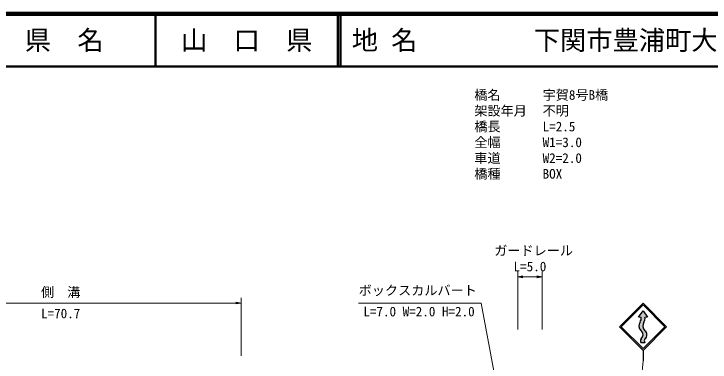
# Model space of a CAD drawing. Units: millimetres at full size, sheet at 1:1000; details may follow other scales. Extents: x 40000 to 680000, y 20000 to 380000.
# Drawn here: x 306060 to 438591, y 313789 to 380000 of the extents above; entities that cross this region are included whole.
import ezdxf
from ezdxf.enums import TextEntityAlignment as Align

# ---------------------------------------------------------------- set-up
doc = ezdxf.new("R2010")
doc.units = ezdxf.units.MM
doc.header["$LTSCALE"] = 1000
for name, color, linetype, lineweight in [('M-STR-HTXT', 7, 'Continuous', 13), ('M-STR-STRC', 7, 'Continuous', 13), ('M-TTL', 2, 'Continuous', 140), ('M-TTL-LINE', 7, 'Continuous', 50)]:
    doc.layers.add(name, color=color, linetype=linetype, lineweight=lineweight)
doc.layers.add('M-TTL-TXT', color=7, linetype='Continuous')
doc.styles.add('ＭＳ ゴシック', font='')
doc.styles.get('ＭＳ ゴシック').set_extended_font_data('MS Gothic')

# ---------------------------------------------------------------- blocks, each defined once
blk = doc.blocks.new('open_arrow')
at = {"color": 0, "linetype": 'Continuous', "lineweight": -2}
blk.add_lwpolyline([(7.5, 1.25), (0, 0), (7.5, -1.25)], dxfattribs=at)

msp = doc.modelspace()

# ---------------------------------------------------------------- hatches: boundary and pattern name
at = {"layer": 'M-STR-STRC'}
msp.add_hatch(color=256, dxfattribs=at).paths.add_polyline_path([(425822, 323556), (424947, 322306), (425447, 322306), (425455, 322260), (425461, 322213), (425466, 322167), (425468, 322120), (425469, 322073), (425467, 322026), (425464, 321979), (425459, 321933), (425453, 321886), (425444, 321840), (425434, 321795), (425422, 321749), (425408, 321704), (425392, 321660), (425375, 321617), (425355, 321574), (425335, 321532), (425312, 321491), (425288, 321450), (425263, 321411), (425260, 321407), (425232, 321363), (425207, 321319), (425183, 321273), (425161, 321227), (425141, 321180), (425122, 321132), (425106, 321084), (425091, 321035), (425078, 320985), (425068, 320935), (425059, 320884), (425052, 320833), (425048, 320782), (425045, 320731), (425044, 320680), (425046, 320629), (425049, 320577), (425054, 320526), (425062, 320476), (425071, 320425), (425082, 320375), (425096, 320326), (425111, 320277), (425128, 320228), (425147, 320181), (425168, 320134), (425190, 320088), (425215, 320043), (425241, 319999), (425269, 319956), (425299, 319914), (425330, 319873), (425363, 319834), (425397, 319796), (425433, 319759), (425447, 319745), (425477, 319721), (425505, 319696), (425533, 319671), (425559, 319644), (425585, 319616), (425609, 319587), (425632, 319557), (425654, 319526), (425675, 319495), (425694, 319462), (425712, 319429), (425729, 319395), (425745, 319361), (425759, 319326), (425772, 319290), (425783, 319254), (425793, 319218), (425802, 319181), (425809, 319144), (425814, 319106), (425818, 319069), (425821, 319031), (425822, 318993), (425822, 318956), (425820, 318918), (425817, 318880), (425812, 318843), (425806, 318806), (425798, 318769), (425789, 318732), (425779, 318696), (425767, 318660), (425753, 318625), (425738, 318590), (425722, 318556), (425705, 318522), (425686, 318489), (425666, 318457), (425645, 318426), (425623, 318396), (425599, 318366), (425574, 318338), (425548, 318310), (425521, 318284), (425493, 318258), (425464, 318234), (425447, 318220), (425433, 318199), (425419, 318178), (425406, 318156), (425394, 318133), (425383, 318110), (425373, 318087), (425364, 318063), (425355, 318039), (425348, 318015), (425341, 317990), (425336, 317965), (425332, 317940), (425328, 317915), (425326, 317890), (425324, 317864), (425324, 317839), (425324, 317813), (425326, 317788), (425328, 317762), (425332, 317737), (425336, 317712), (425342, 317687), (425348, 317662), (425356, 317638), (425364, 317614), (425373, 317590), (425383, 317567), (425395, 317544), (425407, 317521), (425420, 317499), (425433, 317478), (425447, 317458), (426197, 317458), (426183, 317478), (426170, 317498), (426157, 317519), (426145, 317540), (426134, 317561), (426124, 317583), (426115, 317606), (426107, 317629), (426099, 317652), (426093, 317675), (426087, 317699), (426082, 317723), (426079, 317747), (426076, 317771), (426074, 317795), (426073, 317819), (426073, 317843), (426074, 317868), (426076, 317892), (426079, 317916), (426083, 317940), (426088, 317964), (426093, 317987), (426100, 318011), (426107, 318034), (426116, 318056), (426125, 318079), (426135, 318101), (426146, 318122), (426158, 318143), (426171, 318164), (426185, 318184), (426198, 318202), (426227, 318227), (426256, 318252), (426284, 318279), (426311, 318307), (426336, 318335), (426361, 318365), (426384, 318396), (426406, 318427), (426427, 318460), (426447, 318493), (426465, 318527), (426482, 318562), (426497, 318597), (426511, 318633), (426524, 318669), (426535, 318706), (426545, 318743), (426553, 318781), (426560, 318819), (426565, 318857), (426569, 318895), (426571, 318934), (426572, 318972), (426572, 319011), (426569, 319049), (426566, 319088), (426560, 319126), (426554, 319164), (426545, 319201), (426536, 319239), (426525, 319276), (426512, 319312), (426498, 319348), (426483, 319383), (426466, 319418), (426448, 319452), (426428, 319485), (426408, 319518), (426386, 319549), (426362, 319580), (426338, 319610), (426312, 319639), (426286, 319667), (426258, 319693), (426229, 319719), (426199, 319743), (426197, 319746), (426160, 319782), (426125, 319819), (426092, 319858), (426060, 319899), (426030, 319940), (426001, 319983), (425975, 320026), (425949, 320071), (425926, 320117), (425905, 320163), (425885, 320210), (425867, 320258), (425851, 320307), (425837, 320356), (425825, 320406), (425815, 320457), (425807, 320507), (425801, 320558), (425797, 320609), (425795, 320660), (425795, 320712), (425796, 320763), (425800, 320814), (425806, 320865), (425814, 320915), (425824, 320966), (425836, 321016), (425850, 321065), (425866, 321114), (425883, 321162), (425903, 321209), (425924, 321256), (425947, 321302), (425972, 321346), (425999, 321390), (426010, 321407), (426036, 321446), (426060, 321486), (426082, 321527), (426103, 321569), (426122, 321612), (426140, 321655), (426156, 321699), (426170, 321744), (426182, 321789), (426193, 321835), (426202, 321881), (426209, 321927), (426214, 321974), (426217, 322021), (426219, 322068), (426218, 322115), (426216, 322161), (426212, 322208), (426206, 322255), (426198, 322301), (426197, 322306), (426697, 322306)])

# ---------------------------------------------------------------- linework, layer by layer
at = {"layer": 'M-STR-HTXT'}
for p, q in [((401973, 320000), (401973, 331000)), ((406626, 320000), (406626, 331000)), ((401973, 330000), (406626, 330000)), ((280593, 325000), (349321, 325000)), ((349321, 315000), (349321, 326000)), ((371655, 325000), (395000, 325000)), ((395000, 325000), (404170, 275817))]:
    msp.add_line(p, q, dxfattribs=at)
at = {"layer": 'M-STR-STRC', "lineweight": 25}
for p, q in [((421323, 320508), (425823, 325008)), ((430323, 320507), (425823, 325008)), ((421676, 320508), (425823, 324654)), ((424947, 322306), (425822, 323556)), ((425822, 323556), (426697, 322306)), ((429970, 320507), (425823, 324654)), ((421323, 320508), (425823, 316007)), ((421676, 320508), (425823, 316360)), ((425823, 316360), (429970, 320507)), ((425823, 316007), (430323, 320507)), ((426197, 317458), (425447, 317458)), ((425823, 316007), (425823, 314007))]:
    msp.add_line(p, q, dxfattribs=at)
at = {"layer": 'M-STR-STRC'}
for p, q in [((424947, 322306), (425447, 322306)), ((426197, 322306), (426697, 322306)), ((422294, 271577), (425823, 314007))]:
    msp.add_line(p, q, dxfattribs=at)
at = {"layer": 'M-STR-STRC', "lineweight": 25}
for centre, radius, start, end in [((424275, 322081), 1194, 325.59426, 10.8565), ((425024, 322081), 1194, 325.60114, 10.85457), ((426350, 320688), 1306, 146.61414, 226.26108), ((427100, 320688), 1305, 146.60657, 226.22181), ((424860, 318983), 962, 307.59913, 52.40087), ((425591, 318973), 981, 308.18199, 51.89869), ((425973, 317839), 649, 144.05104, 215.94576), ((426691, 317830), 618, 142.95174, 216.9996)]:
    msp.add_arc(centre, radius, start, end, dxfattribs=at)
at = {"layer": 'M-TTL'}
msp.add_line((680000, 380000), (40000, 380000), dxfattribs=at)
at = {"layer": 'M-TTL-LINE'}
for p, q in [((333000, 380000), (333000, 370000)), ((367750, 380000), (367750, 370000)), ((368250, 380000), (368250, 370000)), ((40000, 370000), (680000, 370000))]:
    msp.add_line(p, q, dxfattribs=at)

# ---------------------------------------------------------------- block references
at = {"layer": 'M-STR-HTXT', "xscale": 133, "yscale": 133}
msp.add_blockref('open_arrow', (401973, 330000), dxfattribs=at)
at = {"layer": 'M-STR-HTXT', "xscale": 133, "yscale": 133, "rotation": 180}
for p in [(406626, 330000), (349321, 325000)]:
    msp.add_blockref('open_arrow', p, dxfattribs=at)

# ---------------------------------------------------------------- texts
at = {"layer": 'M-STR-HTXT', "style": 'ＭＳ ゴシック'}
for s, p in [('橋名', (393710, 364590)), ('宇賀8号B橋', (406710, 364590)), ('架設年月', (393710, 361590)), ('不明', (406710, 361590)), ('橋長', (393710, 358590)), ('L=2.5', (406710, 358590)), ('全幅', (393710, 355590)), ('W1=3.0', (406710, 355590)), ('車道', (393710, 352590)), ('W2=2.0', (406710, 352590)), ('橋種', (393710, 349590)), ('BOX', (406710, 349590))]:
    msp.add_text(s, height=1833, dxfattribs=at).set_placement(p, align=Align.MIDDLE_LEFT)
for s, p in [('ガードレール', (405000, 335000)), ('側\u3000溝', (314961, 327095))]:
    msp.add_text(s, height=1833, dxfattribs=at).set_placement(p, align=Align.MIDDLE_CENTER)
for s, p in [('L=5.0', (404299, 330500)), ('L=70.7', (314961, 321575))]:
    msp.add_text(s, height=1833, dxfattribs=at).set_placement(p, align=Align.BOTTOM_CENTER)
for s, p in [('ボックスカルバート', (394191, 325957)), ('L=7.0 W=2.0 H=2.0', (393777, 321933))]:
    msp.add_text(s, height=1833, dxfattribs=at).set_placement(p, align=Align.BOTTOM_RIGHT)
at = {"layer": 'M-TTL-TXT', "style": 'ＭＳ ゴシック'}
for s, p in [('県\u3000名', (315625, 375000)), ('山\u3000口\u3000県', (350375, 375000))]:
    msp.add_text(s, height=3666, dxfattribs=at).set_placement(p, align=Align.MIDDLE_CENTER)
for s, p in [('地 名', (370380, 375000)), ('下関市豊浦町大字川棚', (405024, 375000))]:
    msp.add_text(s, height=3666, dxfattribs=at).set_placement(p, align=Align.MIDDLE_LEFT)

doc.saveas('drawing.dxf')
